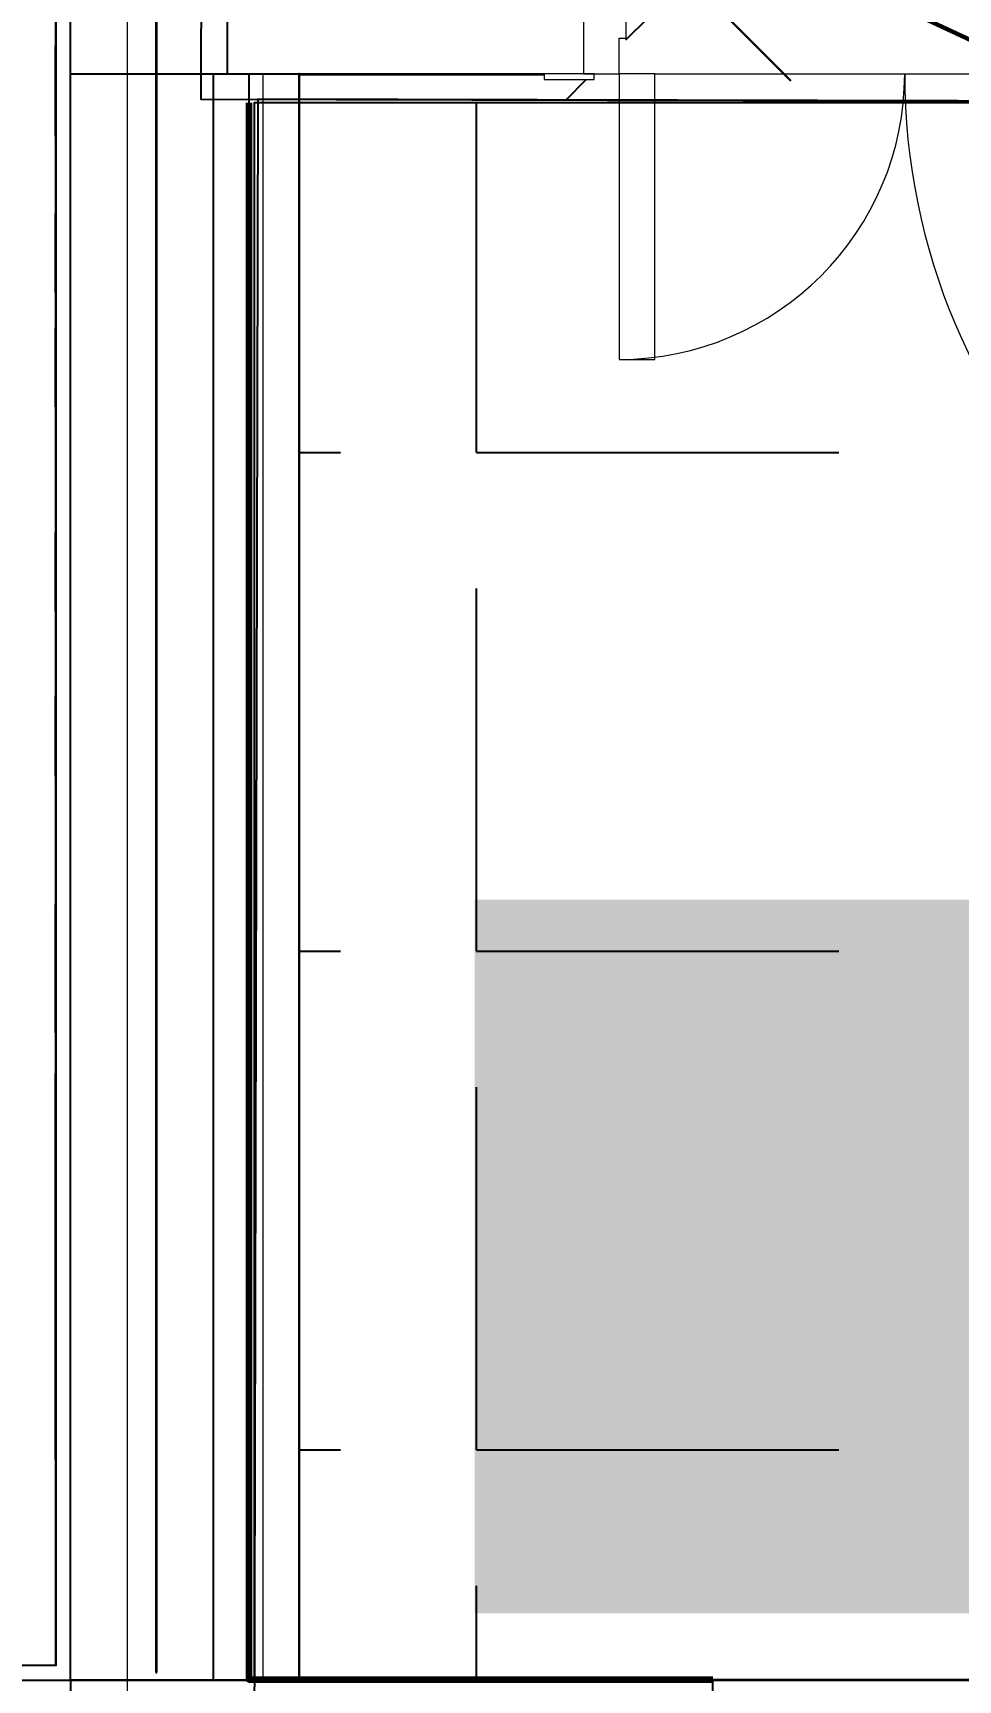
# Model space of a CAD drawing. Header units: millimetres. Extents: x -164500 to 426394, y -23753 to 102118.
# Drawn here: x 107142 to 108438, y 14 to 2321 of the extents above; entities that cross this region are included whole.
import ezdxf

# ---------------------------------------------------------------- set-up
doc = ezdxf.new("R2010")
doc.units = ezdxf.units.MM
for name, color, linetype, lineweight in [('0) шлифовка', 5, 'Continuous', 60), ('384 ПК-3', 30, 'Continuous', 120), ('5.2) Л-1 Линолеум', 100, 'Continuous', 30), ('A-FLOR', 7, 'Continuous', 9), ('A-GENM-3', 7, 'Continuous', 5), ('Оси', 7, 'Continuous', 9)]:
    doc.layers.add(name, color=color, linetype=linetype, lineweight=lineweight)
for name, color, linetype in [('1.1.1) Плитка КР1 Остаток', 52, 'Continuous'), ('2) защита вин плитк', 6, 'Continuous'), ('3.2.1) Нал-ой пол 4 вып', 3, 'Continuous')]:
    doc.layers.add(name, color=color, linetype=linetype)
doc.layers.add('A-DOOR-1', color=7, linetype='Continuous', lineweight=5, true_color=0xc0c0c0)
doc.layers.add('A-DOOR-FRAM-1', color=7, linetype='Continuous', lineweight=5, true_color=0xc0c0c0)
doc.styles.add('СПДС', font='ГОСТ тип А.ttf', dxfattribs={"width": 0.9})

# ---------------------------------------------------------------- blocks, each defined once
blk = doc.blocks.new('Рисунок_горы - Рисунок_горы-31934381-Объем проектирования 1 этажа')
at = {"layer": 'A-GENM-3'}
for p, q in [((107109, 5509.4), (107109, 170.3)), ((107109, 1721.7), (107109, 2520.4)), ((107109, 2349.5), (107109, 2318.8)), ((107109, 1892.3), (107109, 1912.9)), ((107109, 1600.7), (107109, 1631.9)), ((107109, 1247.5), (107109, 1581.1)), ((107109, 1293.1), (107109, 1296.4)), ((107109, 950.1), (107109, 1139.3)), ((107109, 1139.3), (107109, 950.1)), ((107109, 1122.4), (107109, 1119.9)), ((107109, 1119.9), (107109, 756.7)), ((107109, 688.3), (107109, 1080.6)), ((107109, 988.4), (107109, 946.8)), ((107109, 928), (107109, 950.1)), ((107109, 950.1), (107109, 928)), ((107109, 800), (107109, 928)), ((107109, 928), (107109, 800)), ((107109, 756.7), (107109, 692.6)), ((107109, 692.6), (107109, 688.3))]:
    blk.add_line(p, q, dxfattribs=at)
for points in [[(107109, 2525.4), (107109, 2507.2), (107109, 2429.8), (107109, 2406.1)], [(107109, 2405.3), (107109, 2304), (107109, 2038.3), (107109, 1883.2)], [(107109, 2112.7), (107109, 2226), (107109, 2386), (107109, 2405.3)], [(107109, 2323.6), (107109, 2326.7), (107109, 2331), (107109, 2337.1)], [(107109, 2043.8), (107109, 2062.7), (107109, 2086.4), (107109, 2112.7)], [(107109, 1964.2), (107109, 1942.5), (107109, 1888.8), (107109, 1862.5)], [(107109, 1851.5), (107109, 1858.5), (107109, 1869.3), (107109, 1884.9)], [(107109, 1721.8), (107109, 1728.7), (107109, 1729.7), (107109, 1721.7)], [(107109, 1722), (107109, 1728.6), (107109, 1729.6), (107109, 1722)], [(107109, 1722), (107109, 1728.7), (107109, 1729.6), (107109, 1721.9)], [(107109, 1721.9), (107109, 1728.7), (107109, 1729.6), (107109, 1721.9)], [(107109, 1722.1), (107109, 1728.6), (107109, 1729.5), (107109, 1722.1)], [(107109, 1722.5), (107109, 1728.6), (107109, 1729.4), (107109, 1722.4)], [(107109, 1722.4), (107109, 1728.6), (107109, 1729.4), (107109, 1722.4)], [(107109, 1722.7), (107109, 1728.5), (107109, 1729.3), (107109, 1722.7)], [(107109, 1722.6), (107109, 1728.5), (107109, 1729.3), (107109, 1722.5)], [(107109, 1722.9), (107109, 1728.5), (107109, 1729.2), (107109, 1722.9)], [(107109, 1722.8), (107109, 1728.5), (107109, 1729.2), (107109, 1722.8)], [(107109, 1722.7), (107109, 1728.5), (107109, 1729.2), (107109, 1722.7)], [(107109, 1723.1), (107109, 1728.4), (107109, 1729.1), (107109, 1723.1)], [(107109, 1723), (107109, 1728.5), (107109, 1729.1), (107109, 1723)], [(107109, 1723.4), (107109, 1728.4), (107109, 1729), (107109, 1723.4)], [(107109, 1723.3), (107109, 1728.4), (107109, 1729), (107109, 1723.3)], [(107109, 1723.3), (107109, 1728.4), (107109, 1729), (107109, 1723.3)], [(107109, 1723.5), (107109, 1728.3), (107109, 1728.9), (107109, 1723.5)], [(107109, 1726.5), (107109, 1725.9), (107109, 1724.9), (107109, 1723.6)], [(107109, 1716.3), (107109, 1721.3), (107109, 1724.8), (107109, 1726.4)], [(107109, 1723.6), (107109, 1723.6), (107109, 1723.5), (107109, 1723.5)], [(107109, 1723.3), (107109, 1723.3), (107109, 1723.3), (107109, 1723.3)], [(107109, 1723.1), (107109, 1723.1), (107109, 1723.1), (107109, 1723.1)], [(107109, 1722.8), (107109, 1722.8), (107109, 1722.8), (107109, 1722.8)], [(107109, 1722.7), (107109, 1722.7), (107109, 1722.7), (107109, 1722.7)], [(107109, 1722.4), (107109, 1722.3), (107109, 1722.3), (107109, 1722.3)], [(107109, 1722.1), (107109, 1722.1), (107109, 1722.1), (107109, 1722.1)], [(107109, 1716.3), (107109, 1716.3), (107109, 1716.3), (107109, 1716.3)], [(107109, 1599.1), (107109, 1599.6), (107109, 1600.2), (107109, 1600.7)], [(107109, 1584.8), (107109, 1587.8), (107109, 1592.5), (107109, 1599.1)], [(107109, 1599.1), (107109, 1599.1), (107109, 1599.1), (107109, 1599.1)], [(107109, 1378.1), (107109, 1344.4), (107109, 1311.3), (107109, 1280.5)], [(107109, 1296.8), (107109, 1296.4), (107109, 1296), (107109, 1295.5)], [(107109, 1295.5), (107109, 1290.5), (107109, 1278.2), (107109, 1267.7)], [(107109, 1295.5), (107109, 1295.5), (107109, 1295.5), (107109, 1295.5)], [(107109, 1291.5), (107109, 1291.9), (107109, 1292.4), (107109, 1293.1)], [(107109, 1204.3), (107109, 1240.1), (107109, 1272.7), (107109, 1284.6)], [(107109, 1250.4), (107109, 1250.3), (107109, 1250.3), (107109, 1250.3)], [(107109, 1250.3), (107109, 1250.3), (107109, 1250.2), (107109, 1250.2)], [(107109, 1250.3), (107109, 1250.3), (107109, 1250.3), (107109, 1250.3)], [(107109, 1250.3), (107109, 1250.3), (107109, 1250.3), (107109, 1250.3)], [(107109, 1250.3), (107109, 1250.3), (107109, 1250.3), (107109, 1250.3)], [(107109, 1250.3), (107109, 1250.3), (107109, 1250.3), (107109, 1250.3)], [(107109, 1250.3), (107109, 1250.3), (107109, 1250.3), (107109, 1250.3)], [(107109, 1250.3), (107109, 1250.3), (107109, 1250.3), (107109, 1250.3)], [(107109, 1250.2), (107109, 1250.2), (107109, 1250.1), (107109, 1250.1)], [(107109, 1250.2), (107109, 1250.2), (107109, 1250.2), (107109, 1250.2)], [(107109, 1250.2), (107109, 1250.2), (107109, 1250.2), (107109, 1250.2)], [(107109, 1250.2), (107109, 1250.2), (107109, 1250.2), (107109, 1250.2)], [(107109, 1250.2), (107109, 1250.2), (107109, 1250.2), (107109, 1250.2)], [(107109, 1250.1), (107109, 1250.1), (107109, 1250), (107109, 1250)], [(107109, 1250.1), (107109, 1250.1), (107109, 1250.1), (107109, 1250.1)], [(107109, 1250.1), (107109, 1250.1), (107109, 1250.1), (107109, 1250.1)], [(107109, 1250.1), (107109, 1250.1), (107109, 1250.1), (107109, 1250.1)], [(107109, 1250.1), (107109, 1250.1), (107109, 1250.1), (107109, 1250.1)], [(107109, 1250.1), (107109, 1250.1), (107109, 1250.1), (107109, 1250.1)], [(107109, 1250.1), (107109, 1250.1), (107109, 1250.1), (107109, 1250.1)], [(107109, 1250.1), (107109, 1250.1), (107109, 1250.1), (107109, 1250.1)], [(107109, 1250), (107109, 1250), (107109, 1250), (107109, 1249.9)], [(107109, 1250), (107109, 1250), (107109, 1250), (107109, 1250)], [(107109, 1250), (107109, 1250), (107109, 1250), (107109, 1250)], [(107109, 1250), (107109, 1250), (107109, 1250), (107109, 1250)], [(107109, 1249.9), (107109, 1249.8), (107109, 1249.8), (107109, 1249.8)], [(107109, 1249.9), (107109, 1249.9), (107109, 1249.9), (107109, 1249.9)], [(107109, 1249.9), (107109, 1249.9), (107109, 1249.9), (107109, 1249.9)], [(107109, 1249.9), (107109, 1249.9), (107109, 1249.9), (107109, 1249.9)], [(107109, 1249.8), (107109, 1249.8), (107109, 1249.8), (107109, 1249.7)], [(107109, 1249.8), (107109, 1249.8), (107109, 1249.8), (107109, 1249.8)], [(107109, 1249.7), (107109, 1249.7), (107109, 1249.6), (107109, 1249.6)], [(107109, 1249.7), (107109, 1249.7), (107109, 1249.7), (107109, 1249.7)], [(107109, 1249.7), (107109, 1249.7), (107109, 1249.7), (107109, 1249.7)], [(107109, 1249.7), (107109, 1249.7), (107109, 1249.7), (107109, 1249.7)], [(107109, 1249.7), (107109, 1249.7), (107109, 1249.7), (107109, 1249.7)], [(107109, 1249.7), (107109, 1249.7), (107109, 1249.7), (107109, 1249.7)], [(107109, 1249.7), (107109, 1249.7), (107109, 1249.7), (107109, 1249.7)], [(107109, 1249.7), (107109, 1249.7), (107109, 1249.7), (107109, 1249.7)], [(107109, 1249.6), (107109, 1249.5), (107109, 1249.5), (107109, 1249.5)], [(107109, 1249.6), (107109, 1249.6), (107109, 1249.6), (107109, 1249.6)], [(107109, 1249.6), (107109, 1249.6), (107109, 1249.6), (107109, 1249.6)], [(107109, 1249.6), (107109, 1249.6), (107109, 1249.6), (107109, 1249.6)], [(107109, 1249.6), (107109, 1249.6), (107109, 1249.6), (107109, 1249.6)], [(107109, 1249.6), (107109, 1249.6), (107109, 1249.6), (107109, 1249.6)], [(107109, 1249.5), (107109, 1249.5), (107109, 1249.4), (107109, 1249.4)], [(107109, 1249.5), (107109, 1249.5), (107109, 1249.5), (107109, 1249.5)], [(107109, 1249.5), (107109, 1249.5), (107109, 1249.5), (107109, 1249.5)], [(107109, 1249.5), (107109, 1249.5), (107109, 1249.5), (107109, 1249.5)], [(107109, 1249.5), (107109, 1249.5), (107109, 1249.5), (107109, 1249.5)], [(107109, 1249.5), (107109, 1249.5), (107109, 1249.5), (107109, 1249.5)], [(107109, 1249.4), (107109, 1249.4), (107109, 1249.4), (107109, 1249.3)], [(107109, 1249.4), (107109, 1249.4), (107109, 1249.4), (107109, 1249.4)], [(107109, 1249.4), (107109, 1249.4), (107109, 1249.4), (107109, 1249.4)], [(107109, 1249.4), (107109, 1249.4), (107109, 1249.4), (107109, 1249.4)], [(107109, 1249.4), (107109, 1249.4), (107109, 1249.4), (107109, 1249.4)], [(107109, 1249.4), (107109, 1249.4), (107109, 1249.4), (107109, 1249.4)], [(107109, 1249.4), (107109, 1249.4), (107109, 1249.4), (107109, 1249.4)], [(107109, 1249.3), (107109, 1249.2), (107109, 1249.1), (107109, 1249.1)], [(107109, 1249.3), (107109, 1249.3), (107109, 1249.3), (107109, 1249.3)], [(107109, 1249.3), (107109, 1249.3), (107109, 1249.3), (107109, 1249.3)], [(107109, 1249.3), (107109, 1249.3), (107109, 1249.3), (107109, 1249.3)], [(107109, 1249.3), (107109, 1249.3), (107109, 1249.3), (107109, 1249.3)], [(107109, 1249.3), (107109, 1249.3), (107109, 1249.3), (107109, 1249.3)], [(107109, 1249.3), (107109, 1249.3), (107109, 1249.3), (107109, 1249.3)], [(107109, 1249.3), (107109, 1249.3), (107109, 1249.3), (107109, 1249.3)], [(107109, 1249.3), (107109, 1249.3), (107109, 1249.3), (107109, 1249.3)], [(107109, 1249.1), (107109, 1249), (107109, 1249), (107109, 1249)], [(107109, 1249.1), (107109, 1249.1), (107109, 1249.1), (107109, 1249.1)], [(107109, 1249.1), (107109, 1249.1), (107109, 1249.1), (107109, 1249.1)], [(107109, 1249), (107109, 1249), (107109, 1248.9), (107109, 1248.9)], [(107109, 1249), (107109, 1249), (107109, 1249), (107109, 1249)], [(107109, 1249), (107109, 1249), (107109, 1249), (107109, 1249)], [(107109, 1249), (107109, 1249), (107109, 1249), (107109, 1249)], [(107109, 1249), (107109, 1249), (107109, 1249), (107109, 1249)], [(107109, 1249), (107109, 1249), (107109, 1249), (107109, 1249)], [(107109, 1249), (107109, 1249), (107109, 1249), (107109, 1249)], [(107109, 1249), (107109, 1249), (107109, 1249), (107109, 1249)], [(107109, 1249), (107109, 1249), (107109, 1249), (107109, 1249)], [(107109, 1249), (107109, 1249), (107109, 1249), (107109, 1249)], [(107109, 1248.9), (107109, 1248.8), (107109, 1248.8), (107109, 1248.8)], [(107109, 1248.9), (107109, 1248.9), (107109, 1248.9), (107109, 1248.9)], [(107109, 1248.9), (107109, 1248.9), (107109, 1248.9), (107109, 1248.9)], [(107109, 1248.9), (107109, 1248.9), (107109, 1248.9), (107109, 1248.9)], [(107109, 1248.9), (107109, 1248.9), (107109, 1248.9), (107109, 1248.9)], [(107109, 1248.9), (107109, 1248.9), (107109, 1248.9), (107109, 1248.9)], [(107109, 1248.9), (107109, 1248.9), (107109, 1248.9), (107109, 1248.9)], [(107109, 1248.8), (107109, 1248.7), (107109, 1248.7), (107109, 1248.7)], [(107109, 1248.8), (107109, 1248.8), (107109, 1248.8), (107109, 1248.8)], [(107109, 1248.8), (107109, 1248.8), (107109, 1248.8), (107109, 1248.8)], [(107109, 1248.8), (107109, 1248.8), (107109, 1248.8), (107109, 1248.8)], [(107109, 1248.8), (107109, 1248.8), (107109, 1248.8), (107109, 1248.8)], [(107109, 1248.8), (107109, 1248.8), (107109, 1248.8), (107109, 1248.8)], [(107109, 1248.8), (107109, 1248.8), (107109, 1248.8), (107109, 1248.8)], [(107109, 1248.8), (107109, 1248.8), (107109, 1248.8), (107109, 1248.8)], [(107109, 1248.7), (107109, 1248.7), (107109, 1248.6), (107109, 1248.6)], [(107109, 1248.7), (107109, 1248.7), (107109, 1248.7), (107109, 1248.7)], [(107109, 1248.7), (107109, 1248.7), (107109, 1248.7), (107109, 1248.7)], [(107109, 1248.7), (107109, 1248.7), (107109, 1248.7), (107109, 1248.7)], [(107109, 1248.7), (107109, 1248.7), (107109, 1248.7), (107109, 1248.7)], [(107109, 1248.7), (107109, 1248.7), (107109, 1248.7), (107109, 1248.7)], [(107109, 1248.7), (107109, 1248.7), (107109, 1248.7), (107109, 1248.7)], [(107109, 1248.7), (107109, 1248.7), (107109, 1248.7), (107109, 1248.7)], [(107109, 1248.7), (107109, 1248.7), (107109, 1248.7), (107109, 1248.7)], [(107109, 1248.6), (107109, 1248.6), (107109, 1248.6), (107109, 1248.5)], [(107109, 1248.6), (107109, 1248.6), (107109, 1248.6), (107109, 1248.6)], [(107109, 1248.6), (107109, 1248.6), (107109, 1248.6), (107109, 1248.6)], [(107109, 1248.6), (107109, 1248.6), (107109, 1248.6), (107109, 1248.6)], [(107109, 1248.6), (107109, 1248.6), (107109, 1248.6), (107109, 1248.6)], [(107109, 1248.6), (107109, 1248.6), (107109, 1248.6), (107109, 1248.6)], [(107109, 1248.5), (107109, 1248.5), (107109, 1248.5), (107109, 1248.5)], [(107109, 1248.5), (107109, 1248.5), (107109, 1248.5), (107109, 1248.5)], [(107109, 1248.5), (107109, 1248.5), (107109, 1248.5), (107109, 1248.5)], [(107109, 1248.5), (107109, 1248.5), (107109, 1248.5), (107109, 1248.5)], [(107109, 1248.5), (107109, 1248.5), (107109, 1248.5), (107109, 1248.5)], [(107109, 1248.5), (107109, 1248.5), (107109, 1248.5), (107109, 1248.5)], [(107109, 1248.5), (107109, 1248.5), (107109, 1248.5), (107109, 1248.5)], [(107109, 1248.5), (107109, 1248.5), (107109, 1248.5), (107109, 1248.5)], [(107109, 1248.5), (107109, 1248.5), (107109, 1248.5), (107109, 1248.5)], [(107109, 1248.5), (107109, 1248.5), (107109, 1248.5), (107109, 1248.5)], [(107109, 1248.5), (107109, 1248.5), (107109, 1248.5), (107109, 1248.5)], [(107109, 1248.5), (107109, 1248.5), (107109, 1248.4), (107109, 1248.4)], [(107109, 1248.4), (107109, 1248.4), (107109, 1248.4), (107109, 1248.4)], [(107109, 1248.4), (107109, 1248.4), (107109, 1248.4), (107109, 1248.4)], [(107109, 1248.4), (107109, 1248.4), (107109, 1248.4), (107109, 1248.4)], [(107109, 1248.4), (107109, 1248.4), (107109, 1248.4), (107109, 1248.4)], [(107109, 1248.4), (107109, 1248.4), (107109, 1248.4), (107109, 1248.4)], [(107109, 1248.4), (107109, 1248.4), (107109, 1248.4), (107109, 1248.4)], [(107109, 1248.4), (107109, 1248.4), (107109, 1248.4), (107109, 1248.4)], [(107109, 1248.4), (107109, 1248.4), (107109, 1248.4), (107109, 1248.4)], [(107109, 1248.4), (107109, 1248.4), (107109, 1248.4), (107109, 1248.4)], [(107109, 1248.4), (107109, 1248.4), (107109, 1248.4), (107109, 1248.4)], [(107109, 1248.4), (107109, 1248.4), (107109, 1248.4), (107109, 1248.4)], [(107109, 1248.4), (107109, 1248.4), (107109, 1248.4), (107109, 1248.4)], [(107109, 1248.4), (107109, 1248.4), (107109, 1248.4), (107109, 1248.4)], [(107109, 1248.4), (107109, 1248.3), (107109, 1248.3), (107109, 1248.3)], [(107109, 1248.3), (107109, 1248.3), (107109, 1248.3), (107109, 1248.3)], [(107109, 1248.3), (107109, 1248.3), (107109, 1248.3), (107109, 1248.3)], [(107109, 1248.3), (107109, 1248.3), (107109, 1248.3), (107109, 1248.3)], [(107109, 1248.3), (107109, 1248.3), (107109, 1248.3), (107109, 1248.3)], [(107109, 1248.3), (107109, 1248.3), (107109, 1248.3), (107109, 1248.3)], [(107109, 1248.3), (107109, 1248.3), (107109, 1248.3), (107109, 1248.3)], [(107109, 1248.3), (107109, 1248.3), (107109, 1248.3), (107109, 1248.3)], [(107109, 1248.3), (107109, 1248.3), (107109, 1248.3), (107109, 1248.3)], [(107109, 1248.3), (107109, 1248.3), (107109, 1248.3), (107109, 1248.3)], [(107109, 1248.3), (107109, 1248.3), (107109, 1248.3), (107109, 1248.3)], [(107109, 1248.3), (107109, 1248.3), (107109, 1248.3), (107109, 1248.3)], [(107109, 1248.3), (107109, 1248.3), (107109, 1248.3), (107109, 1248.3)], [(107109, 1248.3), (107109, 1248.3), (107109, 1248.3), (107109, 1248.2)], [(107109, 1248.2), (107109, 1248.2), (107109, 1248.2), (107109, 1248.2)], [(107109, 1248.2), (107109, 1248.2), (107109, 1248.2), (107109, 1248.2)], [(107109, 1248.2), (107109, 1248.2), (107109, 1248.2), (107109, 1248.2)], [(107109, 1248.2), (107109, 1248.2), (107109, 1248.2), (107109, 1248.2)], [(107109, 1248.2), (107109, 1248.2), (107109, 1248.2), (107109, 1248.2)], [(107109, 1248.2), (107109, 1248.2), (107109, 1248.2), (107109, 1248.2)], [(107109, 1248.2), (107109, 1248.2), (107109, 1248.2), (107109, 1248.2)], [(107109, 1248.2), (107109, 1248.2), (107109, 1248.2), (107109, 1248.2)], [(107109, 1248.2), (107109, 1248.2), (107109, 1248.2), (107109, 1248.2)], [(107109, 1248.2), (107109, 1248.1), (107109, 1248.1), (107109, 1248)], [(107109, 1248), (107109, 1248), (107109, 1248), (107109, 1248)], [(107109, 1248), (107109, 1248), (107109, 1248), (107109, 1248)], [(107109, 1248), (107109, 1248), (107109, 1248), (107109, 1248)], [(107109, 1248), (107109, 1248), (107109, 1248), (107109, 1248)], [(107109, 1248), (107109, 1248), (107109, 1248), (107109, 1248)], [(107109, 1248), (107109, 1248), (107109, 1248), (107109, 1248)], [(107109, 1248), (107109, 1248), (107109, 1248), (107109, 1248)], [(107109, 1248), (107109, 1247.9), (107109, 1247.9), (107109, 1247.9)], [(107109, 1247.9), (107109, 1247.9), (107109, 1247.9), (107109, 1247.9)], [(107109, 1247.9), (107109, 1247.9), (107109, 1247.9), (107109, 1247.9)], [(107109, 1247.9), (107109, 1247.9), (107109, 1247.9), (107109, 1247.9)], [(107109, 1247.9), (107109, 1247.9), (107109, 1247.9), (107109, 1247.9)], [(107109, 1247.9), (107109, 1247.9), (107109, 1247.9), (107109, 1247.9)], [(107109, 1247.9), (107109, 1247.8), (107109, 1247.8), (107109, 1247.8)], [(107109, 1247.8), (107109, 1247.8), (107109, 1247.8), (107109, 1247.8)], [(107109, 1247.8), (107109, 1247.8), (107109, 1247.8), (107109, 1247.8)], [(107109, 1247.8), (107109, 1247.8), (107109, 1247.8), (107109, 1247.8)], [(107109, 1247.8), (107109, 1247.8), (107109, 1247.8), (107109, 1247.8)], [(107109, 1247.8), (107109, 1247.8), (107109, 1247.8), (107109, 1247.8)], [(107109, 1247.8), (107109, 1247.8), (107109, 1247.8), (107109, 1247.8)], [(107109, 1247.8), (107109, 1247.8), (107109, 1247.8), (107109, 1247.8)], [(107109, 1247.8), (107109, 1247.7), (107109, 1247.7), (107109, 1247.7)], [(107109, 1247.7), (107109, 1247.7), (107109, 1247.7), (107109, 1247.7)], [(107109, 1247.7), (107109, 1247.7), (107109, 1247.7), (107109, 1247.7)], [(107109, 1247.7), (107109, 1247.7), (107109, 1247.7), (107109, 1247.7)], [(107109, 1247.7), (107109, 1247.7), (107109, 1247.6), (107109, 1247.6)], [(107109, 1247.6), (107109, 1247.6), (107109, 1247.6), (107109, 1247.6)], [(107109, 1247.6), (107109, 1247.6), (107109, 1247.6), (107109, 1247.6)], [(107109, 1247.6), (107109, 1247.6), (107109, 1247.6), (107109, 1247.6)], [(107109, 1247.6), (107109, 1247.6), (107109, 1247.6), (107109, 1247.6)], [(107109, 1247.6), (107109, 1247.6), (107109, 1247.6), (107109, 1247.6)], [(107109, 1247.6), (107109, 1247.6), (107109, 1247.6), (107109, 1247.6)], [(107109, 1247.6), (107109, 1247.6), (107109, 1247.6), (107109, 1247.6)], [(107109, 1247.6), (107109, 1247.6), (107109, 1247.6), (107109, 1247.6)], [(107109, 1247.6), (107109, 1247.6), (107109, 1247.6), (107109, 1247.6)], [(107109, 1247.6), (107109, 1247.6), (107109, 1247.5), (107109, 1247.5)], [(107109, 1204.2), (107109, 1204.2), (107109, 1204.2), (107109, 1204.3)], [(107109, 1086.2), (107109, 1105.3), (107109, 1157.5), (107109, 1204.2)], [(107109, 1150.9), (107109, 1139), (107109, 1112.9), (107109, 1089.8)], [(107109, 1141.3), (107109, 1141.5), (107109, 1141.7), (107109, 1141.9)], [(107109, 1139.6), (107109, 1140.2), (107109, 1141.1), (107109, 1141.9)], [(107109, 949.5), (107109, 970.9), (107109, 1112.8), (107109, 1134.2)], [(107109, 1117.4), (107109, 1118.1), (107109, 1119.6), (107109, 1122.4)], [(107109, 1120.4), (107109, 1119.6), (107109, 1118.7), (107109, 1117.9)], [(107109, 1086.1), (107109, 1086.2), (107109, 1086.2), (107109, 1086.2)], [(107109, 1086.1), (107109, 1086.1), (107109, 1086.1), (107109, 1086.1)], [(107109, 1086), (107109, 1086), (107109, 1086.1), (107109, 1086.1)], [(107109, 1085.5), (107109, 1085.7), (107109, 1085.9), (107109, 1086)], [(107109, 1085.5), (107109, 1085.5), (107109, 1085.5), (107109, 1085.5)], [(107109, 1085.4), (107109, 1085.4), (107109, 1085.5), (107109, 1085.5)], [(107109, 1085.3), (107109, 1085.3), (107109, 1085.4), (107109, 1085.4)], [(107109, 1085.2), (107109, 1085.2), (107109, 1085.3), (107109, 1085.3)], [(107109, 1085.1), (107109, 1085.1), (107109, 1085.2), (107109, 1085.2)], [(107109, 1085.1), (107109, 1085.1), (107109, 1085.1), (107109, 1085.1)], [(107109, 1085), (107109, 1085.1), (107109, 1085.1), (107109, 1085.1)], [(107109, 1085), (107109, 1085), (107109, 1085), (107109, 1085)], [(107109, 1084.9), (107109, 1085), (107109, 1085), (107109, 1085)], [(107109, 1084.9), (107109, 1084.9), (107109, 1084.9), (107109, 1084.9)], [(107109, 1084.9), (107109, 1084.9), (107109, 1084.9), (107109, 1084.9)], [(107109, 1084.8), (107109, 1084.8), (107109, 1084.9), (107109, 1084.9)], [(107109, 1084.8), (107109, 1084.8), (107109, 1084.8), (107109, 1084.8)], [(107109, 1084.7), (107109, 1084.8), (107109, 1084.8), (107109, 1084.8)], [(107109, 1084.7), (107109, 1084.7), (107109, 1084.7), (107109, 1084.7)], [(107109, 1084.7), (107109, 1084.7), (107109, 1084.7), (107109, 1084.7)], [(107109, 1084.6), (107109, 1084.6), (107109, 1084.7), (107109, 1084.7)], [(107109, 1084.6), (107109, 1084.6), (107109, 1084.6), (107109, 1084.6)], [(107109, 1084.6), (107109, 1084.6), (107109, 1084.6), (107109, 1084.6)], [(107109, 1084.5), (107109, 1084.5), (107109, 1084.5), (107109, 1084.6)], [(107109, 1084.5), (107109, 1084.5), (107109, 1084.5), (107109, 1084.5)], [(107109, 1084.5), (107109, 1084.5), (107109, 1084.5), (107109, 1084.5)], [(107109, 1084.4), (107109, 1084.4), (107109, 1084.4), (107109, 1084.5)], [(107109, 1084.3), (107109, 1084.4), (107109, 1084.4), (107109, 1084.4)], [(107109, 1084.3), (107109, 1075.8), (107109, 1065.4), (107109, 1052.7)], [(107109, 1084.3), (107109, 1084.3), (107109, 1084.3), (107109, 1084.3)], [(107109, 1084.2), (107109, 1084.2), (107109, 1084.2), (107109, 1084.3)], [(107109, 1084.1), (107109, 1084.1), (107109, 1084.2), (107109, 1084.2)], [(107109, 1084.1), (107109, 1084.1), (107109, 1084.1), (107109, 1084.1)], [(107109, 1084.1), (107109, 1084.1), (107109, 1084.1), (107109, 1084.1)], [(107109, 1084), (107109, 1084), (107109, 1084), (107109, 1084.1)], [(107109, 1084), (107109, 1084), (107109, 1084), (107109, 1084)], [(107109, 1083.9), (107109, 1084), (107109, 1084), (107109, 1084)], [(107109, 1083.9), (107109, 1083.9), (107109, 1083.9), (107109, 1083.9)], [(107109, 1083.9), (107109, 1083.9), (107109, 1083.9), (107109, 1083.9)], [(107109, 1083.8), (107109, 1083.9), (107109, 1083.9), (107109, 1083.9)], [(107109, 1083.8), (107109, 1083.8), (107109, 1083.8), (107109, 1083.8)], [(107109, 1083.8), (107109, 1083.8), (107109, 1083.8), (107109, 1083.8)], [(107109, 1083.8), (107109, 1083.8), (107109, 1083.8), (107109, 1083.8)], [(107109, 1083.7), (107109, 1083.7), (107109, 1083.7), (107109, 1083.8)], [(107109, 1083.7), (107109, 1083.7), (107109, 1083.7), (107109, 1083.7)], [(107109, 1083.6), (107109, 1083.7), (107109, 1083.7), (107109, 1083.7)], [(107109, 1083.5), (107109, 1083.6), (107109, 1083.6), (107109, 1083.6)], [(107109, 1083.5), (107109, 1083.5), (107109, 1083.5), (107109, 1083.5)], [(107109, 1083.2), (107109, 1083.3), (107109, 1083.4), (107109, 1083.5)], [(107109, 1083.2), (107109, 1083.2), (107109, 1083.2), (107109, 1083.2)], [(107109, 1083.1), (107109, 1083.1), (107109, 1083.1), (107109, 1083.2)], [(107109, 1083), (107109, 1083), (107109, 1083.1), (107109, 1083.1)], [(107109, 1082.4), (107109, 1082.6), (107109, 1082.8), (107109, 1083)], [(107109, 1082.2), (107109, 1082.3), (107109, 1082.3), (107109, 1082.4)], [(107109, 1081.9), (107109, 1082), (107109, 1082.1), (107109, 1082.2)], [(107109, 1081.9), (107109, 1081.9), (107109, 1081.9), (107109, 1081.9)], [(107109, 1081.8), (107109, 1081.8), (107109, 1081.9), (107109, 1081.9)], [(107109, 1081.8), (107109, 1081.8), (107109, 1081.8), (107109, 1081.8)], [(107109, 1081.5), (107109, 1081.6), (107109, 1081.7), (107109, 1081.8)], [(107109, 1081.4), (107109, 1081.5), (107109, 1081.5), (107109, 1081.5)], [(107109, 1081.4), (107109, 1081.4), (107109, 1081.4), (107109, 1081.4)], [(107109, 1081.4), (107109, 1081.4), (107109, 1081.4), (107109, 1081.4)], [(107109, 1081.3), (107109, 1081.3), (107109, 1081.4), (107109, 1081.4)], [(107109, 1081.1), (107109, 1081.2), (107109, 1081.3), (107109, 1081.3)], [(107109, 1080.9), (107109, 1081), (107109, 1081), (107109, 1081.1)], [(107109, 1080.9), (107109, 1080.9), (107109, 1080.9), (107109, 1080.9)], [(107109, 1080.7), (107109, 1080.8), (107109, 1080.8), (107109, 1080.9)], [(107109, 1080.6), (107109, 1080.7), (107109, 1080.7), (107109, 1080.7)], [(107109, 1080.6), (107109, 1080.6), (107109, 1080.6), (107109, 1080.6)], [(107109, 1052.7), (107109, 1035.5), (107109, 1014.2), (107109, 988.4)], [(107109, 800), (107109, 789.3), (107109, 658.8), (107109, 644.1)], [(107109, 792), (107109, 795.1), (107109, 797.8), (107109, 800)], [(107109, 170), (107109, 231.7), (107109, 577.9), (107109, 644.1)]]:
    blk.add_open_spline(points, degree=3, dxfattribs=at)
for points, knots in [([(107109, 2444.2), (107109, 2444.2), (107109, 2462.1), (107109, 2503.1), (107109, 2519)], [0.7142857, 0.7142857, 0.7142857, 0.7142857, 0.7142857, 0.9395401, 0.9395401, 0.9395401, 0.9395401]), ([(107109, 2510.3), (107109, 2510.3), (107109, 2483), (107109, 2428.7), (107109, 2405.3)], [0.798561151, 0.798561151, 0.798561151, 0.798561151, 0.798561161, 0.805755396, 0.805755396, 0.805755396, 0.805755396]), ([(107109, 2337.1), (107109, 2337.1), (107109, 2349.8), (107109, 2431.6), (107109, 2444.2)], [0.5714286, 0.5714286, 0.5714286, 0.5714286, 0.5714286, 0.7142857, 0.7142857, 0.7142857, 0.7142857]), ([(107109, 2406.1), (107109, 2406.1), (107109, 2384.7), (107109, 2362.5), (107109, 2351.9)], [0.1428571, 0.1428571, 0.1428571, 0.1428571, 0.1428572, 0.2747178, 0.2747178, 0.2747178, 0.2747178]), ([(107109, 2405.3), (107109, 2405.3), (107109, 2381.5), (107109, 2144.3), (107109, 2043.8)], [0.805755396, 0.805755396, 0.805755396, 0.805755396, 0.805755406, 0.811968093, 0.811968093, 0.811968093, 0.811968093]), ([(107109, 1912.9), (107109, 1912.9), (107109, 1923.9), (107109, 1935.8), (107109, 1945.4)], [0.75, 0.75, 0.75, 0.75, 0.75, 0.8537105, 0.8537105, 0.8537105, 0.8537105]), ([(107109, 1884.9), (107109, 1884.9), (107109, 1885.4), (107109, 1885.8), (107109, 1886.2)], [0.5, 0.5, 0.5, 0.5, 0.50000001, 0.50706278, 0.50706278, 0.50706278, 0.50706278]), ([(107109, 1883.2), (107109, 1883.2), (107109, 1772), (107109, 1712.3), (107109, 1580.9)], [0.05882353, 0.05882353, 0.05882353, 0.05882353, 0.05882354, 0.11764706, 0.11764706, 0.11764706, 0.11764706]), ([(107109, 1862.5), (107109, 1862.5), (107109, 1861.9), (107109, 1861.5), (107109, 1861)], [0.125, 0.125, 0.125, 0.125, 0.12500001, 0.130504655, 0.130504655, 0.130504655, 0.130504655]), ([(107109, 1684.9), (107109, 1684.9), (107109, 1697.8), (107109, 1708.8), (107109, 1716.3)], [0.76119403, 0.76119403, 0.76119403, 0.76119403, 0.76119404, 0.767121005, 0.767121005, 0.767121005, 0.767121005]), ([(107109, 1640.8), (107109, 1640.8), (107109, 1660.5), (107109, 1675.7), (107109, 1684.9)], [0.74626866, 0.74626866, 0.74626866, 0.74626866, 0.74626867, 0.76119403, 0.76119403, 0.76119403, 0.76119403]), ([(107109, 1631.9), (107109, 1631.9), (107109, 1634.7), (107109, 1638.3), (107109, 1640.8)], [0.73134328, 0.73134328, 0.73134328, 0.73134328, 0.73134329, 0.74626866, 0.74626866, 0.74626866, 0.74626866]), ([(107109, 1580.9), (107109, 1580.9), (107109, 1528.6), (107109, 1484.2), (107109, 1440.4)], [0.11764706, 0.11764706, 0.11764706, 0.11764706, 0.11764707, 0.17647059, 0.17647059, 0.17647059, 0.17647059]), ([(107109, 1440.4), (107109, 1440.4), (107109, 1388), (107109, 1350.4), (107109, 1277.3)], [0.17647059, 0.17647059, 0.17647059, 0.17647059, 0.1764706, 0.23529412, 0.23529412, 0.23529412, 0.23529412]), ([(107109, 1280.5), (107109, 1280.5), (107109, 1311.3), (107109, 1344.4), (107109, 1378.1)], [0.52941176, 0.52941176, 0.52941176, 0.52941176, 0.52941177, 0.55016053, 0.55016053, 0.55016053, 0.55016053]), ([(107109, 1296.4), (107109, 1296.4), (107109, 1296.6), (107109, 1296.8), (107109, 1296.9)], [0.6567164179, 0.6567164179, 0.6567164179, 0.6567164179, 0.6567164279, 0.6571891887, 0.6571891887, 0.6571891887, 0.6571891887]), ([(107109, 1284.6), (107109, 1284.6), (107109, 1286.9), (107109, 1288.1), (107109, 1288.9)], [0.626865672, 0.626865672, 0.626865672, 0.626865672, 0.626865682, 0.631675383, 0.631675383, 0.631675383, 0.631675383]), ([(107109, 1141.9), (107109, 1141.9), (107109, 1191.5), (107109, 1233.3), (107109, 1280.5)], [0.47058824, 0.47058824, 0.47058824, 0.47058824, 0.47058825, 0.52941176, 0.52941176, 0.52941176, 0.52941176]), ([(107109, 1280.5), (107109, 1280.5), (107109, 1233.3), (107109, 1191.5), (107109, 1141.9)], [0.856115108, 0.856115108, 0.856115108, 0.856115108, 0.856115118, 0.863309353, 0.863309353, 0.863309353, 0.863309353]), ([(107109, 1277.3), (107109, 1277.3), (107109, 1224.5), (107109, 1174), (107109, 1122.4)], [0.23529412, 0.23529412, 0.23529412, 0.23529412, 0.23529413, 0.29411765, 0.29411765, 0.29411765, 0.29411765]), ([(107109, 1267.7), (107109, 1267.7), (107109, 1262.2), (107109, 1255), (107109, 1250.4)], [0.67164179, 0.67164179, 0.67164179, 0.67164179, 0.6716418, 0.68368998, 0.68368998, 0.68368998, 0.68368998]), ([(107109, 1136.5), (107109, 1136.5), (107109, 1144.2), (107109, 1149.5), (107109, 1152.9)], [0.4, 0.4, 0.4, 0.4, 0.40000001, 0.42984539, 0.42984539, 0.42984539, 0.42984539]), ([(107109, 1141.9), (107109, 1141.9), (107109, 1136.4), (107109, 1133.6), (107109, 1127.2)], [0.52238806, 0.52238806, 0.52238806, 0.52238806, 0.52238807, 0.53731343, 0.53731343, 0.53731343, 0.53731343]), ([(107109, 1141.9), (107109, 1141.9), (107109, 1141), (107109, 1139.9), (107109, 1139.4)], [0.863309353, 0.863309353, 0.863309353, 0.863309353, 0.863309363, 0.869851372, 0.869851372, 0.869851372, 0.869851372]), ([(107109, 1127.2), (107109, 1127.2), (107109, 1128.3), (107109, 1129.3), (107109, 1130.3)], [0.41176471, 0.41176471, 0.41176471, 0.41176471, 0.41176472, 0.42207081, 0.42207081, 0.42207081, 0.42207081]), ([(107109, 1127.2), (107109, 1127.2), (107109, 1125.1), (107109, 1123.2), (107109, 1121.9)], [0.53731343, 0.53731343, 0.53731343, 0.53731343, 0.53731344, 0.54781179, 0.54781179, 0.54781179, 0.54781179]), ([(107109, 1122.4), (107109, 1122.4), (107109, 1120.8), (107109, 1119.6), (107109, 1118.7)], [0.294117647, 0.294117647, 0.294117647, 0.294117647, 0.294117657, 0.303963262, 0.303963262, 0.303963262, 0.303963262]), ([(107109, 644.1), (107109, 644.1), (107109, 658.8), (107109, 789.3), (107109, 800)], [0.44776119, 0.44776119, 0.44776119, 0.44776119, 0.4477612, 0.46268657, 0.46268657, 0.46268657, 0.46268657]), ([(107109, 800), (107109, 800), (107109, 797.8), (107109, 795.1), (107109, 792)], [0.8920863309, 0.8920863309, 0.8920863309, 0.8920863309, 0.8920863409, 0.8929568714, 0.8929568714, 0.8929568714, 0.8929568714]), ([(107109, 644.1), (107109, 644.1), (107109, 577.9), (107109, 231.8), (107109, 170)], [0.05555556, 0.05555556, 0.05555556, 0.05555556, 0.05555557, 0.10826211, 0.10826211, 0.10826211, 0.10826211])]:
    blk.add_open_spline(points, degree=3, knots=knots, dxfattribs=at)
blk = doc.blocks.new('110_Дверь_СКБ_2Ст - Д-2а_п_ Из коридора на лестницу-32239107-Объем проектирования 1 этажа')
at = {"layer": 'A-DOOR-1'}
for p, q in [((662.5, 440), (612.5, 440)), ((612.5, 440), (612.5, 40)), ((662.5, 40), (662.5, 440)), ((612.5, 40), (662.5, 40))]:
    blk.add_line(p, q, dxfattribs=at)
for centre, radius, start, end in [((-637.5, 40), 900, 0, 90), ((662.5, 40), 400, 90, 180)]:
    blk.add_arc(centre, radius, start, end, dxfattribs=at)
at = {"layer": 'A-DOOR-FRAM-1'}
for p, q in [((767.5, 48), (697.5, 48)), ((697.5, 48), (697.5, 40)), ((767.5, 40), (767.5, 48)), ((662.5, 40), (662.5, -10)), ((712.5, 40), (662.5, 40)), ((697.5, 40), (767.5, 40)), ((712.5, -40), (712.5, 40)), ((662.5, -10), (652.5, -10)), ((652.5, -10), (652.5, -40))]:
    blk.add_line(p, q, dxfattribs=at)

msp = doc.modelspace()

# ---------------------------------------------------------------- hatches: boundary and pattern name
at = {"layer": '0) шлифовка', "true_color": 0x2776bb}
h = msp.add_hatch(dxfattribs=at)
h.set_pattern_fill('ANSI31', color=152, scale=222, angle=110)
h.paths.add_polyline_path([(109674.038, 10121.05), (107435.702, 10126.305), (107435.702, 2344.938), (107858.702, 2344.938), (107858.702, 2351.938), (107928.702, 2351.938), (107973.702, 2343.938), (107973.702, 2313.938), (107963.702, 2263.938), (107928.702, 2263.938), (107928.702, 2255.938), (107858.702, 2255.938), (107515.702, 2262.938), (107515.702, 2228.095), (109613.702, 2223.17), (109613.702, 2262.938), (109368.702, 2262.938), (109368.702, 2255.938), (109298.702, 2255.938), (109263.702, 2263.938), (109263.702, 2313.938), (109253.702, 2313.938), (109253.702, 2343.938), (109298.702, 2343.938), (109298.702, 2351.938), (109368.702, 2351.938), (109655.787, 2346.13)])
at = {"layer": '1.1.1) Плитка КР1 Остаток'}
h = msp.add_hatch(dxfattribs=at)
h.set_pattern_fill('ANGLE', color=256, scale=100)
h.set_pattern_definition([(0, (205553.1, 26879), (0, 698.5), [508, -190.5]), (90, (205553.1, 26879), (-698.5, 4e-14), [508, -190.5])])
h.paths.add_polyline_path([(109613.702, 2223.17), (107515.702, 2223.17), (107515.702, 14.938), (108094.702, 14.938), (109544.702, 14.938), (109611.11, 14.938)])
at = {"layer": '2) защита вин плитк'}
h = msp.add_hatch(dxfattribs=at)
h.set_pattern_fill('ANSI31', color=256, scale=222)
h.paths.add_polyline_path([(109674.038, 10121.05), (107435.702, 10126.305), (107435.702, 2344.938), (107858.702, 2344.938), (107858.702, 2351.938), (107928.702, 2351.938), (107973.702, 2343.938), (107973.702, 2313.938), (107963.702, 2263.938), (107928.702, 2263.938), (107928.702, 2255.938), (107858.702, 2255.938), (107515.702, 2262.938), (107515.702, 2228.095), (109613.702, 2223.17), (109613.702, 2262.938), (109368.702, 2262.938), (109368.702, 2255.938), (109298.702, 2255.938), (109263.702, 2263.938), (109263.702, 2313.938), (109253.702, 2313.938), (109253.702, 2343.938), (109298.702, 2343.938), (109298.702, 2351.938), (109368.702, 2351.938), (109655.787, 2346.13)])
at = {"layer": '3.2.1) Нал-ой пол 4 вып'}
h = msp.add_hatch(dxfattribs=at)
h.set_pattern_fill('ANSI31', color=256, scale=300)
h.paths.add_polyline_path([(109674.038, 10148.887), (107435.702, 10154.141), (107435.702, 2372.774), (107858.702, 2372.774), (107858.702, 2379.774), (107928.702, 2379.774), (107973.702, 2371.774), (107973.702, 2341.774), (107963.702, 2291.774), (107928.702, 2291.774), (107928.702, 2283.774), (107858.702, 2283.774), (107515.702, 2290.774), (107515.702, 2255.932), (109613.702, 2251.007), (109613.702, 2290.774), (109368.702, 2290.774), (109368.702, 2283.774), (109298.702, 2283.774), (109263.702, 2291.774), (109263.702, 2341.774), (109253.702, 2341.774), (109253.702, 2371.774), (109298.702, 2371.774), (109298.702, 2379.774), (109368.702, 2379.774), (109655.787, 2373.966)])
at = {"layer": '5.2) Л-1 Линолеум'}
h = msp.add_hatch(dxfattribs=at)
h.set_pattern_fill('ANSI37', color=256, scale=300)
h.paths.add_polyline_path([(109674.038, 10148.887), (107435.702, 10154.141), (107435.702, 2372.774), (107858.702, 2372.774), (107858.702, 2379.774), (107928.702, 2379.774), (107973.702, 2371.774), (107973.702, 2341.774), (107963.702, 2291.774), (107928.702, 2291.774), (107928.702, 2283.774), (107858.702, 2283.774), (107515.702, 2290.774), (107515.702, 2255.932), (109613.702, 2251.007), (109613.702, 2290.774), (109368.702, 2290.774), (109368.702, 2283.774), (109298.702, 2283.774), (109263.702, 2291.774), (109263.702, 2341.774), (109253.702, 2341.774), (109253.702, 2371.774), (109298.702, 2371.774), (109298.702, 2379.774), (109368.702, 2379.774), (109655.787, 2373.966)])

# ---------------------------------------------------------------- linework, layer by layer
for p, q in [((107194.702, 13.938), (107194.702, 10463.938)), ((107414.702, 2263.938), (107414.702, 10463.938)), ((107314.702, 10253.938), (107314.702, 24.438)), ((107315.702, 24.438), (107315.702, 10253.938)), ((107173.702, 2432.128), (107173.702, 2176.779)), ((107174.702, 2303.126), (107173.702, 2303.126)), ((107174.702, 2302.468), (107173.702, 2302.468)), ((107173.702, 2301.6), (107174.702, 2301.6)), ((107194.702, 2263.938), (107514.702, 2263.938)), ((107394.702, 2263.938), (107394.702, 13.938)), ((107444.702, 2263.938), (107444.702, 13.938)), ((107515.702, 2263.938), (107514.702, 2263.938)), ((107514.702, 2263.938), (107514.702, 14.938)), ((107515.702, 2263.938), (107858.702, 2263.938)), ((107515.702, 14.938), (107515.702, 2262.938)), ((107515.702, 2262.938), (107858.702, 2262.938)), ((107173.702, 2176.779), (107174.702, 2176.779)), ((107174.702, 2176.711), (107173.702, 2176.711)), ((107173.702, 2176.711), (107173.702, 1962.264)), ((107174.702, 2068.244), (107173.702, 2068.244)), ((107174.702, 2030.9), (107173.702, 2030.9)), ((107173.702, 2029.618), (107174.702, 2029.618)), ((107173.702, 1962.264), (107174.702, 1962.264)), ((107174.702, 1961.744), (107173.702, 1961.744)), ((107173.702, 1961.744), (107173.702, 1555.062)), ((107173.702, 1958.375), (107174.702, 1958.375)), ((107174.702, 1908.184), (107173.702, 1908.184)), ((107173.702, 1823.165), (107174.702, 1823.165)), ((107173.702, 1822.306), (107174.702, 1822.306)), ((107173.702, 1798.315), (107174.702, 1798.315)), ((107174.702, 1621.631), (107173.702, 1621.631)), ((107174.702, 1616.105), (107173.702, 1616.105)), ((107173.702, 1616.055), (107174.702, 1616.055)), ((107173.702, 1555.062), (107174.702, 1555.062)), ((107174.702, 1553.338), (107173.702, 1553.338)), ((107173.702, 1553.338), (107173.702, 34.938)), ((107173.702, 1511.762), (107174.702, 1511.762)), ((107174.702, 1389.792), (107173.702, 1389.792)), ((107173.702, 1366.916), (107174.702, 1366.916)), ((107173.702, 1364.943), (107174.702, 1364.943)), ((107173.702, 1279.923), (107174.702, 1279.923)), ((107174.702, 1100.208), (107173.702, 1100.208)), ((107173.702, 1031.384), (107174.702, 1031.384)), ((107174.702, 1029.299), (107173.702, 1029.299)), ((107174.702, 927.733), (107173.702, 927.733)), ((107173.702, 925.648), (107174.702, 925.648)), ((107173.702, 922.701), (107174.702, 922.701)), ((107174.702, 864.7), (107173.702, 864.7)), ((107173.702, 863.568), (107174.702, 863.568)), ((107174.702, 323.053), (107173.702, 323.053)), ((106294.702, 34.938), (107173.702, 34.938)), ((107173.702, 34.938), (107174.702, 34.938)), ((107314.702, 24.438), (107315.702, 24.438)), ((106074.702, 13.938), (107194.702, 13.938)), ((107194.702, 13.938), (107394.702, 13.938)), ((107394.702, 13.938), (107194.702, 13.938)), ((107194.702, 13.938), (107194.702, -236.062)), ((107464.702, 13.938), (107394.702, 13.938)), ((107394.702, 13.938), (107444.702, 13.938)), ((107444.702, 13.938), (107464.702, 13.938)), ((107514.702, 14.938), (107464.702, 14.938)), ((107464.702, 14.938), (107464.702, 13.938)), ((108094.702, 13.938), (107464.702, 13.938)), ((108094.702, 14.938), (107515.702, 14.938)), ((108094.702, 13.938), (108094.702, 14.938)), ((108094.702, 13.938), (109544.702, 13.938)), ((108094.702, -106.062), (108094.702, 13.938))]:
    msp.add_line(p, q)
at = {"flags": 128}
for points in [[(109655.498, 2223.072), (109674.038, 10121.05), (107396.044, 10126.398), (107377.504, 2228.42)], [(107452.034, -101.762), (109610.967, -106.687), (109613.702, 2223.17), (107457.504, 2228.232)]]:
    msp.add_lwpolyline(points, close=True, dxfattribs=at)
for points, knots in [([(107173.702, 2302.468), (107173.702, 2302.541), (107173.702, 2304.031), (107173.702, 2300.526), (107173.702, 2273.118), (107173.702, 2232.714), (107173.702, 2193.766), (107173.702, 2183.029), (107173.702, 2176.779)], [-2.007279864, -2.007279864, -2.007279864, -2.007279864, -2.003958368, -1.932377267, -1.837650327, -1.718064014, -1.601620225, -1.482747043, -1.482747043, -1.482747043, -1.482747043]), ([(107173.702, 2176.711), (107173.702, 2182.528), (107173.702, 2193.378), (107173.702, 2231.577), (107173.702, 2271.981), (107173.702, 2299.261), (107173.702, 2302.769), (107173.702, 2301.6)], [-0.573921907, -0.573921907, -0.573921907, -0.573921907, -0.461870196, -0.345426407, -0.225840094, -0.131113154, -0.060868146, -0.060868146, -0.060868146, -0.060868146]), ([(107173.702, 2030.9), (107173.702, 2033.635), (107173.702, 2039.346), (107173.702, 2047.511), (107173.702, 2053.986), (107173.702, 2061.901), (107173.702, 2066.865), (107173.702, 2069.437), (107173.702, 2062.731), (107173.702, 2041.752), (107173.702, 2000.695), (107173.702, 1975.079), (107173.702, 1959.812), (107173.702, 1959.812), (107173.702, 1958.459), (107173.702, 1958.375), (107173.702, 1958.375)], [-1.31405268, -1.31405268, -1.31405268, -1.31405268, -1.25739594, -1.18377407, -1.10480245, -1.02774663, -0.95525387, -0.89693494, -0.83301328, -0.75110472, -0.65260243, -0.53453892, -0.45111644, -0.36594366, -0.28900594, -0.27591537, -0.27591537, -0.27591537, -0.27591537]), ([(107173.702, 1961.744), (107173.702, 1960.615), (107173.702, 1958.51), (107173.702, 1957.078), (107173.702, 1959.131), (107173.702, 1959.131), (107173.702, 1974.397), (107173.702, 2000.013), (107173.702, 2041.07), (107173.702, 2062.05), (107173.702, 2068.756), (107173.702, 2066.183), (107173.702, 2061.22), (107173.702, 2053.304), (107173.702, 2046.829), (107173.702, 2038.503), (107173.702, 2032.591), (107173.702, 2029.618)], [-1.44685129, -1.44685129, -1.44685129, -1.44685129, -1.3846612, -1.28109277, -1.20415505, -1.11898226, -1.03555979, -0.91749628, -0.81899399, -0.73708543, -0.67316377, -0.61484484, -0.54235208, -0.46529625, -0.38632464, -0.31270277, -0.25192328, -0.25192328, -0.25192328, -0.25192328]), ([(107173.702, 1958.379), (107173.702, 1958.433), (107173.702, 1959.394), (107173.702, 1961.22), (107173.702, 1962.264)], [-0.271429919, -0.271429919, -0.271429919, -0.271429919, -0.185437504, -0.126254597, -0.126254597, -0.126254597, -0.126254597]), ([(107173.702, 1823.165), (107173.702, 1831.189), (107173.702, 1836.268), (107173.702, 1842.024), (107173.702, 1851.194), (107173.702, 1860.062), (107173.702, 1870.33), (107173.702, 1879.088), (107173.702, 1887.452), (107173.702, 1893.926), (107173.702, 1901.842), (107173.702, 1906.805), (107173.702, 1909.378), (107173.702, 1902.672), (107173.702, 1881.693), (107173.702, 1840.635), (107173.702, 1815.02), (107173.702, 1799.753), (107173.702, 1799.753), (107173.702, 1798.426), (107173.702, 1798.323), (107173.702, 1798.318)], [-1.57009871, -1.57009871, -1.57009871, -1.57009871, -1.5411593, -1.50175442, -1.44654096, -1.38272401, -1.31911942, -1.25739594, -1.18377407, -1.10480245, -1.02774663, -0.95525387, -0.89693494, -0.83301328, -0.75110472, -0.65260243, -0.53453892, -0.45111644, -0.36594366, -0.28900594, -0.27942435, -0.27942435, -0.27942435, -0.27942435]), ([(107173.702, 1797.459), (107173.702, 1797.464), (107173.702, 1797.567), (107173.702, 1798.894), (107173.702, 1798.894), (107173.702, 1814.161), (107173.702, 1839.777), (107173.702, 1880.834), (107173.702, 1901.813), (107173.702, 1908.519), (107173.702, 1905.947), (107173.702, 1900.983), (107173.702, 1893.067), (107173.702, 1886.593), (107173.702, 1878.23), (107173.702, 1869.472), (107173.702, 1859.203), (107173.702, 1850.335), (107173.702, 1841.165), (107173.702, 1835.409), (107173.702, 1830.33), (107173.702, 1822.306)], [-1.29067436, -1.29067436, -1.29067436, -1.29067436, -1.28109277, -1.20415505, -1.11898226, -1.03555979, -0.91749628, -0.81899399, -0.73708543, -0.67316377, -0.61484484, -0.54235208, -0.46529625, -0.38632464, -0.31270277, -0.25097929, -0.1873747, -0.12355775, -0.06834428, -0.02893941, 0, 0, 0, 0]), ([(107173.702, 1798.315), (107173.702, 1798.315), (107173.702, 1799.537), (107173.702, 1803.462), (107173.702, 1810.081), (107173.702, 1822.295)], [-0.275915982, -0.275915982, -0.275915982, -0.275915982, -0.185437504, -0.086084559, 0, 0, 0, 0]), ([(107173.702, 1821.437), (107173.702, 1809.222), (107173.702, 1802.603), (107173.702, 1798.678), (107173.702, 1797.457), (107173.702, 1797.457)], [-1.570098707, -1.570098707, -1.570098707, -1.570098707, -1.484014148, -1.384661204, -1.294182725, -1.294182725, -1.294182725, -1.294182725]), ([(107173.702, 1616.105), (107173.702, 1618.074), (107173.702, 1620.673), (107173.702, 1622.246), (107173.702, 1620.193), (107173.702, 1620.193), (107173.702, 1604.927), (107173.702, 1579.311), (107173.702, 1538.254), (107173.702, 1517.274), (107173.702, 1510.568), (107173.702, 1513.141), (107173.702, 1518.104), (107173.702, 1526.02), (107173.702, 1532.495), (107173.702, 1540.858), (107173.702, 1548.314), (107173.702, 1553.281), (107173.702, 1555.062)], [-1.47092409, -1.47092409, -1.47092409, -1.47092409, -1.3846612, -1.28109277, -1.20415505, -1.11898226, -1.03555979, -0.91749628, -0.81899399, -0.73708543, -0.67316377, -0.61484484, -0.54235208, -0.46529625, -0.38632464, -0.31270277, -0.25097929, -0.21694547, -0.21694547, -0.21694547, -0.21694547]), ([(107173.702, 1511.34), (107173.702, 1511.341), (107173.702, 1511.65), (107173.702, 1516.853), (107173.702, 1537.832), (107173.702, 1578.889), (107173.702, 1604.505), (107173.702, 1619.771), (107173.702, 1619.771), (107173.702, 1621.123), (107173.702, 1621.208), (107173.702, 1621.209)], [-0.909484528, -0.909484528, -0.909484528, -0.909484528, -0.896934941, -0.833013277, -0.751104715, -0.652602432, -0.534538921, -0.451116443, -0.365943662, -0.289005935, -0.276244057, -0.276244057, -0.276244057, -0.276244057]), ([(107173.702, 1621.209), (107173.702, 1621.209), (107173.702, 1620.107), (107173.702, 1617.803), (107173.702, 1616.055)], [-0.275915887, -0.275915887, -0.275915887, -0.275915887, -0.185437504, -0.10474143, -0.10474143, -0.10474143, -0.10474143]), ([(107173.702, 1553.338), (107173.702, 1552.002), (107173.702, 1547.526), (107173.702, 1540.436), (107173.702, 1532.073), (107173.702, 1525.598), (107173.702, 1517.682), (107173.702, 1513.023), (107173.702, 1511.34), (107173.702, 1511.34)], [-1.344837353, -1.344837353, -1.344837353, -1.344837353, -1.31911942, -1.257395936, -1.183774071, -1.104802454, -1.027746631, -0.955253865, -0.909655152, -0.909655152, -0.909655152, -0.909655152]), ([(107173.702, 1391.765), (107173.702, 1391.765), (107173.702, 1390.543), (107173.702, 1386.619), (107173.702, 1380), (107173.702, 1367.785)], [-0.275915982, -0.275915982, -0.275915982, -0.275915982, -0.185437504, -0.086084559, 0, 0, 0, 0]), ([(107173.702, 1366.916), (107173.702, 1358.891), (107173.702, 1353.813), (107173.702, 1348.057), (107173.702, 1338.887), (107173.702, 1330.019), (107173.702, 1319.75), (107173.702, 1310.992), (107173.702, 1302.629), (107173.702, 1296.154), (107173.702, 1288.239), (107173.702, 1283.275), (107173.702, 1280.703), (107173.702, 1287.409), (107173.702, 1308.388), (107173.702, 1349.445), (107173.702, 1375.061), (107173.702, 1390.328), (107173.702, 1390.328), (107173.702, 1391.654), (107173.702, 1391.758), (107173.702, 1391.762)], [-1.57009871, -1.57009871, -1.57009871, -1.57009871, -1.5411593, -1.50175442, -1.44654096, -1.38272401, -1.31911942, -1.25739594, -1.18377407, -1.10480245, -1.02774663, -0.95525387, -0.89693494, -0.83301328, -0.75110472, -0.65260243, -0.53453892, -0.45111644, -0.36594366, -0.28900594, -0.27942435, -0.27942435, -0.27942435, -0.27942435]), ([(107173.702, 1365.812), (107173.702, 1378.027), (107173.702, 1384.646), (107173.702, 1388.571), (107173.702, 1389.792), (107173.702, 1389.792)], [-1.570098707, -1.570098707, -1.570098707, -1.570098707, -1.484014148, -1.384661204, -1.294182725, -1.294182725, -1.294182725, -1.294182725]), ([(107173.702, 1389.79), (107173.702, 1389.785), (107173.702, 1389.681), (107173.702, 1388.355), (107173.702, 1388.355), (107173.702, 1373.088), (107173.702, 1347.472), (107173.702, 1306.415), (107173.702, 1285.436), (107173.702, 1278.73), (107173.702, 1281.302), (107173.702, 1286.266), (107173.702, 1294.181), (107173.702, 1300.656), (107173.702, 1309.019), (107173.702, 1317.777), (107173.702, 1328.046), (107173.702, 1336.914), (107173.702, 1346.084), (107173.702, 1351.84), (107173.702, 1356.918), (107173.702, 1364.943)], [-1.29067436, -1.29067436, -1.29067436, -1.29067436, -1.28109277, -1.20415505, -1.11898226, -1.03555979, -0.91749628, -0.81899399, -0.73708543, -0.67316377, -0.61484484, -0.54235208, -0.46529625, -0.38632464, -0.31270277, -0.25097929, -0.1873747, -0.12355775, -0.06834428, -0.02893941, 0, 0, 0, 0]), ([(107173.702, 927.733), (107173.702, 976.566), (107173.702, 1031.039), (107173.702, 1066.627), (107173.702, 1083.468), (107173.702, 1100.208), (107173.702, 1100.208), (107173.702, 1100.208), (107173.702, 1057.308), (107173.702, 1031.384)], [-1.18644342, -1.18644342, -1.18644342, -1.18644342, -0.94749165, -0.78038206, -0.67818455, -0.5838842, -0.43853957, -0.21574549, 0, 0, 0, 0]), ([(107173.702, 1029.299), (107173.702, 1055.224), (107173.702, 1098.123), (107173.702, 1098.123), (107173.702, 1098.123), (107173.702, 1081.383), (107173.702, 1064.542), (107173.702, 1028.954), (107173.702, 974.482), (107173.702, 925.648)], [-1.18644342, -1.18644342, -1.18644342, -1.18644342, -0.97069793, -0.74790386, -0.60255922, -0.50825888, -0.40606136, -0.23895178, 0, 0, 0, 0]), ([(107173.702, 1031.384), (107173.702, 1005.068), (107173.702, 967.98), (107173.702, 932.064), (107173.702, 917.635), (107173.702, 927.733)], [-0.35299293, -0.35299293, -0.35299293, -0.35299293, -0.2400144, -0.112655813, 0, 0, 0, 0]), ([(107173.702, 925.648), (107173.702, 915.551), (107173.702, 929.979), (107173.702, 965.896), (107173.702, 1002.983), (107173.702, 1029.299)], [-0.35299293, -0.35299293, -0.35299293, -0.35299293, -0.240337118, -0.11297853, 0, 0, 0, 0])]:
    msp.add_open_spline(points, degree=3, knots=knots)
for points in [[(107173.702, 864.7), (107173.702, 708.269), (107173.702, 527.72), (107173.702, 323.053)], [(107173.702, 323.053), (107173.702, 486.301), (107173.702, 666.472), (107173.702, 863.568)]]:
    msp.add_open_spline(points, degree=3)
at = {"layer": '1.1.1) Плитка КР1 Остаток'}
for points in [[(109613.702, 2223.17), (107452.306, 2223.17), (107452.306, 13.938), (109613.702, 13.938)], [(108094.702, 14.938), (109544.702, 14.938), (109544.702, -36.062), (108094.702, -36.062)]]:
    msp.add_lwpolyline(points, close=True, dxfattribs=at)
at = {"layer": '384 ПК-3'}
msp.add_lwpolyline([(107444.702, 2223.17), (107444.702, 14.938), (108094.702, 14.938)], dxfattribs=at)
at = {"layer": 'A-FLOR'}
for p, q in [((107174.702, 10243.938), (107174.702, 33.938)), ((107464.702, 14.938), (107464.702, 2263.938)), ((108013.702, 2263.938), (109213.702, 2263.938)), ((107174.702, 33.938), (106094.702, 33.938)), ((108094.702, 13.938), (107464.702, 13.938)), ((109614.702, 13.938), (107464.702, 13.938))]:
    msp.add_line(p, q, dxfattribs=at)
at = {"layer": 'Оси'}
msp.add_lwpolyline([(107274.702, -2042.321), (107274.702, 2957.679), (107274.702, 16892.225), (107274.702, 21892.225)], dxfattribs=at)

# ---------------------------------------------------------------- block references
msp.add_blockref('Рисунок_горы - Рисунок_горы-31934381-Объем проектирования 1 этажа', (64.702, -136.062))
at = {"rotation": 180}
msp.add_blockref('110_Дверь_СКБ_2Ст - Д-2а_п_ Из коридора на лестницу-32239107-Объем проектирования 1 этажа', (108626.202, 2303.938), dxfattribs=at)

# ---------------------------------------------------------------- texts
at = {"insert": (108011.078, 857.281), "char_height": 500, "width": 1212.1515, "attachment_point": 1, "style": 'СПДС', "bg_fill": 1, "box_fill_scale": 1.5, "bg_fill_color": 7, "bg_fill_true_color": 16777215, "bg_fill_transparency": 0}
msp.add_mtext('1.70', dxfattribs=at)

doc.saveas('drawing.dxf')
